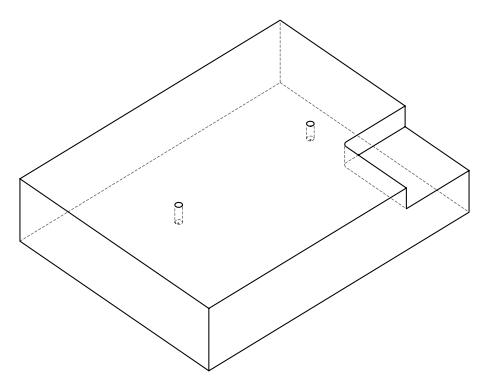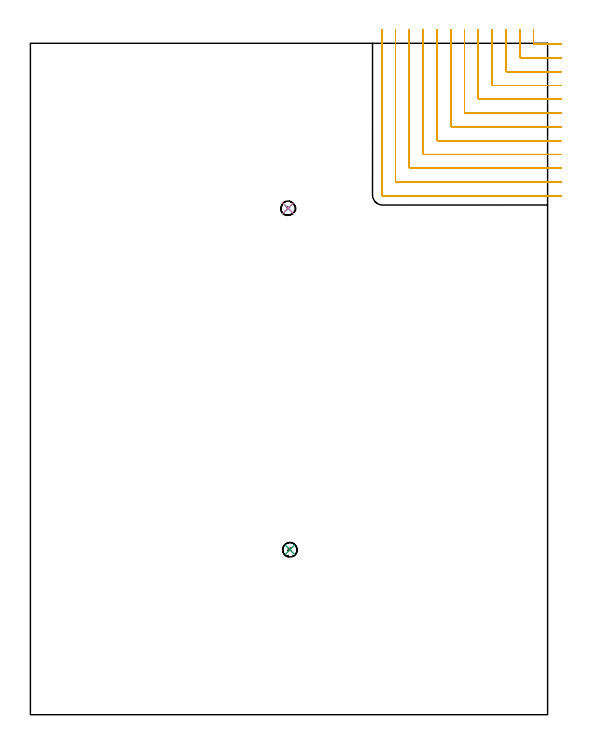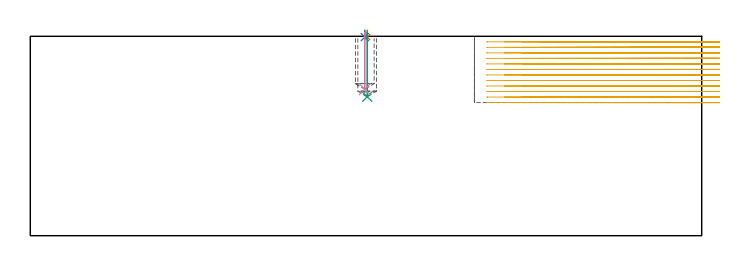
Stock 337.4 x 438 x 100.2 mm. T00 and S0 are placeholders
(PLAN: 5 operations, 2 tool changes, 40.6 min)
(1 SPOT_DRILL | STEP1POCKET | NXT0321_9005460120000 | 0.03 min | 1 mm3)
(2 SPOT_DRILL_1 | STEP1POCKET_1 | NXT0321_9005460120000 | 0.03 min | 1 mm3)
(3 DRILL_BLIND_HOLE_INTO_CENTER | STEP1POCKET | UGT0301_209 | 0.13 min | 1967 mm3)
(4 DRILL_BLIND_HOLE_INTO_CENTER_1 | STEP1POCKET_1 | UGT0301_209 | 0.12 min | 1705 mm3)
(5 MILL_CORNER_NOTCH_RECTANGULAR | CORNER_NOTCH_RECTANGULAR | NXT0201_011 | Follow Part, ap 3, ae 75% | 40.27 min | 400927 mm3)
(TOOL NXT0321_9005460120000 | NC Spot Drill, 142deg, 12mm, Carbide, Uncoated | D12 PA142 FL30 Z2)
(TOOL UGT0301_209 | Twist Drill 9.4 mm | D9.4 PA118 FL78 Z2)
(TOOL NXT0201_011 | ENDMILL 12mm [2P460-1200-NA 1630] | D12 FL38 Z6)
(OP 1 SPOT_DRILL)
G17 G21 G94 G90
T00 M6
G54
G17 G0 G90 X169.3 Y107.6 S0 M3
G43 Z110.2 H0
G94 G81 G98 Z99.795 F250. R103.2
G80
M5
M2
(OP 2 SPOT_DRILL_1)
G17 G21 G94 G90
T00 M6
G54
G17 G0 G90 X168.1 Y330.4 S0 M3
G43 Z110.2 H0
G94 G81 G98 Z99.795 F250. R103.2
G80
M5
M2
(OP 3 DRILL_BLIND_HOLE_INTO_CENTER)
G17 G21 G94 G90
T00 M6
G54
G17 G0 G90 X169.3 Y107.6 S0 M3
G43 Z110.2 H0
G94 G81 G98 Z69.8 F250. R102.2
G80
M5
M2
(OP 4 DRILL_BLIND_HOLE_INTO_CENTER_1)
G17 G21 G94 G90
T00 M6
G54
G17 G0 G90 X168.1 Y330.4 S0 M3
G43 Z110.2 H0
G94 G81 G98 Z73.6 F250. R102.2
G80
M5
M2
(OP 5 MILL_CORNER_NOTCH_RECTANGULAR)
G17 G21 G94 G90
T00 M6
G54
G17 G0 G90 X328.2 Y447. S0 M3
G43 Z110.2 H1
Z97.425
G94 G1 Y444. F250.
Y438.093 F500.
G3 X328.793 Y437.5 R0.6
G1 X343.4
X346.4 F250.
G0 Z110.2
X319.2 Y447.
Z97.425
G1 Y444.
Y429.094 F500.
G3 X319.794 Y428.5 R0.6
G1 X343.4
X346.4 F250.
G0 Z110.2
X310.2 Y447.
Z97.425
G1 Y444.
Y420.094 F500.
G3 X310.794 Y419.5 R0.6
G1 X343.4
X346.4 F250.
G0 Z110.2
X301.2 Y447.
Z97.425
G1 Y444.
Y411.094 F500.
G3 X301.794 Y410.5 R0.6
G1 X343.4
X346.4 F250.
G0 Z110.2
X292.2 Y447.
Z97.425
G1 Y444.
Y402.095 F500.
G3 X292.795 Y401.5 R0.6
G1 X343.4
X346.4 F250.
G0 Z110.2
X283.2 Y447.
Z97.425
G1 Y444.
Y393.095 F500.
G3 X283.795 Y392.5 R0.6
G1 X343.4
X346.4 F250.
G0 Z110.2
X274.2 Y447.
Z97.425
G1 Y444.
Y384.095 F500.
G3 X274.795 Y383.5 R0.6
G1 X343.4
X346.4 F250.
G0 Z110.2
X265.2 Y447.
Z97.425
G1 Y444.
Y375.095 F500.
G3 X265.795 Y374.5 R0.6
G1 X343.4
X346.4 F250.
G0 Z110.2
X256.2 Y447.
Z97.425
G1 Y444.
Y366.096 F500.
G3 X256.796 Y365.5 R0.6
G1 X343.4
X346.4 F250.
G0 Z110.2
X247.2 Y447.
Z97.425
G1 Y444.
Y357.096 F500.
G3 X247.796 Y356.5 R0.6
G1 X343.4
X346.4 F250.
G0 Z110.2
X238.2 Y447.
Z97.425
G1 Y444.
Y348.096 F500.
G3 X238.796 Y347.5 R0.6
G1 X343.4
X346.4 F250.
G0 Z110.2
X229.2 Y447.
Z97.425
G1 Y444.
Y339.096 F500.
G3 X229.796 Y338.5 R0.6
G1 X343.4
X346.4 F250.
G0 Z110.2
X328.2 Y447.
Z94.65
G1 Y444.
Y438.093 F500.
G3 X328.793 Y437.5 R0.6
G1 X343.4
X346.4 F250.
G0 Z110.2
X319.2 Y447.
Z94.65
G1 Y444.
Y429.094 F500.
G3 X319.794 Y428.5 R0.6
G1 X343.4
X346.4 F250.
G0 Z110.2
X310.2 Y447.
Z94.65
G1 Y444.
Y420.094 F500.
G3 X310.794 Y419.5 R0.6
G1 X343.4
X346.4 F250.
G0 Z110.2
X301.2 Y447.
Z94.65
G1 Y444.
Y411.094 F500.
G3 X301.794 Y410.5 R0.6
G1 X343.4
X346.4 F250.
G0 Z110.2
X292.2 Y447.
Z94.65
G1 Y444.
Y402.095 F500.
G3 X292.795 Y401.5 R0.6
G1 X343.4
X346.4 F250.
G0 Z110.2
X283.2 Y447.
Z94.65
G1 Y444.
Y393.095 F500.
G3 X283.795 Y392.5 R0.6
G1 X343.4
X346.4 F250.
G0 Z110.2
X274.2 Y447.
Z94.65
G1 Y444.
Y384.095 F500.
G3 X274.795 Y383.5 R0.6
G1 X343.4
X346.4 F250.
G0 Z110.2
X265.2 Y447.
Z94.65
G1 Y444.
Y375.095 F500.
G3 X265.795 Y374.5 R0.6
G1 X343.4
X346.4 F250.
G0 Z110.2
X256.2 Y447.
Z94.65
G1 Y444.
Y366.096 F500.
G3 X256.796 Y365.5 R0.6
G1 X343.4
X346.4 F250.
G0 Z110.2
X247.2 Y447.
Z94.65
G1 Y444.
Y357.096 F500.
G3 X247.796 Y356.5 R0.6
G1 X343.4
X346.4 F250.
G0 Z110.2
X238.2 Y447.
Z94.65
G1 Y444.
Y348.096 F500.
G3 X238.796 Y347.5 R0.6
G1 X343.4
X346.4 F250.
G0 Z110.2
X229.2 Y447.
Z94.65
G1 Y444.
Y339.096 F500.
G3 X229.796 Y338.5 R0.6
G1 X343.4
X346.4 F250.
G0 Z110.2
X328.2 Y447.
Z91.875
G1 Y444.
Y438.093 F500.
G3 X328.793 Y437.5 R0.6
G1 X343.4
X346.4 F250.
G0 Z110.2
X319.2 Y447.
Z91.875
G1 Y444.
Y429.094 F500.
G3 X319.794 Y428.5 R0.6
G1 X343.4
X346.4 F250.
G0 Z110.2
X310.2 Y447.
Z91.875
G1 Y444.
Y420.094 F500.
G3 X310.794 Y419.5 R0.6
G1 X343.4
X346.4 F250.
G0 Z110.2
X301.2 Y447.
Z91.875
G1 Y444.
Y411.094 F500.
G3 X301.794 Y410.5 R0.6
G1 X343.4
X346.4 F250.
G0 Z110.2
X292.2 Y447.
Z91.875
G1 Y444.
Y402.095 F500.
G3 X292.795 Y401.5 R0.6
G1 X343.4
X346.4 F250.
G0 Z110.2
X283.2 Y447.
Z91.875
G1 Y444.
Y393.095 F500.
G3 X283.795 Y392.5 R0.6
G1 X343.4
X346.4 F250.
G0 Z110.2
X274.2 Y447.
Z91.875
G1 Y444.
Y384.095 F500.
G3 X274.795 Y383.5 R0.6
G1 X343.4
X346.4 F250.
G0 Z110.2
X265.2 Y447.
Z91.875
G1 Y444.
Y375.095 F500.
G3 X265.795 Y374.5 R0.6
G1 X343.4
X346.4 F250.
G0 Z110.2
X256.2 Y447.
Z91.875
G1 Y444.
Y366.096 F500.
G3 X256.796 Y365.5 R0.6
G1 X343.4
X346.4 F250.
G0 Z110.2
X247.2 Y447.
Z91.875
G1 Y444.
Y357.096 F500.
G3 X247.796 Y356.5 R0.6
G1 X343.4
X346.4 F250.
G0 Z110.2
X238.2 Y447.
Z91.875
G1 Y444.
Y348.096 F500.
G3 X238.796 Y347.5 R0.6
G1 X343.4
X346.4 F250.
G0 Z110.2
X229.2 Y447.
Z91.875
G1 Y444.
Y339.096 F500.
G3 X229.796 Y338.5 R0.6
G1 X343.4
X346.4 F250.
G0 Z110.2
X328.2 Y447.
Z89.1
G1 Y444.
Y438.093 F500.
G3 X328.793 Y437.5 R0.6
G1 X343.4
X346.4 F250.
G0 Z110.2
X319.2 Y447.
Z89.1
G1 Y444.
Y429.094 F500.
G3 X319.794 Y428.5 R0.6
G1 X343.4
X346.4 F250.
G0 Z110.2
X310.2 Y447.
Z89.1
G1 Y444.
Y420.094 F500.
G3 X310.794 Y419.5 R0.6
G1 X343.4
X346.4 F250.
G0 Z110.2
X301.2 Y447.
Z89.1
G1 Y444.
Y411.094 F500.
G3 X301.794 Y410.5 R0.6
G1 X343.4
X346.4 F250.
G0 Z110.2
X292.2 Y447.
Z89.1
G1 Y444.
Y402.095 F500.
G3 X292.795 Y401.5 R0.6
G1 X343.4
X346.4 F250.
G0 Z110.2
X283.2 Y447.
Z89.1
G1 Y444.
Y393.095 F500.
G3 X283.795 Y392.5 R0.6
G1 X343.4
X346.4 F250.
G0 Z110.2
X274.2 Y447.
Z89.1
G1 Y444.
Y384.095 F500.
G3 X274.795 Y383.5 R0.6
G1 X343.4
X346.4 F250.
G0 Z110.2
X265.2 Y447.
Z89.1
G1 Y444.
Y375.095 F500.
G3 X265.795 Y374.5 R0.6
G1 X343.4
X346.4 F250.
G0 Z110.2
X256.2 Y447.
Z89.1
G1 Y444.
Y366.096 F500.
G3 X256.796 Y365.5 R0.6
G1 X343.4
X346.4 F250.
G0 Z110.2
X247.2 Y447.
Z89.1
G1 Y444.
Y357.096 F500.
G3 X247.796 Y356.5 R0.6
G1 X343.4
X346.4 F250.
G0 Z110.2
X238.2 Y447.
Z89.1
G1 Y444.
Y348.096 F500.
G3 X238.796 Y347.5 R0.6
G1 X343.4
X346.4 F250.
G0 Z110.2
X229.2 Y447.
Z89.1
G1 Y444.
Y339.096 F500.
G3 X229.796 Y338.5 R0.6
G1 X343.4
X346.4 F250.
G0 Z110.2
X328.2 Y447.
Z86.325
G1 Y444.
Y438.093 F500.
G3 X328.793 Y437.5 R0.6
G1 X343.4
X346.4 F250.
G0 Z110.2
X319.2 Y447.
Z86.325
G1 Y444.
Y429.094 F500.
G3 X319.794 Y428.5 R0.6
G1 X343.4
X346.4 F250.
G0 Z110.2
X310.2 Y447.
Z86.325
G1 Y444.
Y420.094 F500.
G3 X310.794 Y419.5 R0.6
G1 X343.4
X346.4 F250.
G0 Z110.2
X301.2 Y447.
Z86.325
G1 Y444.
Y411.094 F500.
G3 X301.794 Y410.5 R0.6
G1 X343.4
X346.4 F250.
G0 Z110.2
X292.2 Y447.
Z86.325
G1 Y444.
Y402.095 F500.
G3 X292.795 Y401.5 R0.6
G1 X343.4
X346.4 F250.
G0 Z110.2
X283.2 Y447.
Z86.325
G1 Y444.
Y393.095 F500.
G3 X283.795 Y392.5 R0.6
G1 X343.4
X346.4 F250.
G0 Z110.2
X274.2 Y447.
Z86.325
G1 Y444.
Y384.095 F500.
G3 X274.795 Y383.5 R0.6
G1 X343.4
X346.4 F250.
G0 Z110.2
X265.2 Y447.
Z86.325
G1 Y444.
Y375.095 F500.
G3 X265.795 Y374.5 R0.6
G1 X343.4
X346.4 F250.
G0 Z110.2
X256.2 Y447.
Z86.325
G1 Y444.
Y366.096 F500.
G3 X256.796 Y365.5 R0.6
G1 X343.4
X346.4 F250.
G0 Z110.2
X247.2 Y447.
Z86.325
G1 Y444.
Y357.096 F500.
G3 X247.796 Y356.5 R0.6
G1 X343.4
X346.4 F250.
G0 Z110.2
X238.2 Y447.
Z86.325
G1 Y444.
Y348.096 F500.
G3 X238.796 Y347.5 R0.6
G1 X343.4
X346.4 F250.
G0 Z110.2
X229.2 Y447.
Z86.325
G1 Y444.
Y339.096 F500.
G3 X229.796 Y338.5 R0.6
G1 X343.4
X346.4 F250.
G0 Z110.2
X328.2 Y447.
Z83.55
G1 Y444.
Y438.093 F500.
G3 X328.793 Y437.5 R0.6
G1 X343.4
X346.4 F250.
G0 Z110.2
X319.2 Y447.
Z83.55
G1 Y444.
Y429.094 F500.
G3 X319.794 Y428.5 R0.6
G1 X343.4
X346.4 F250.
G0 Z110.2
X310.2 Y447.
Z83.55
G1 Y444.
Y420.094 F500.
G3 X310.794 Y419.5 R0.6
G1 X343.4
X346.4 F250.
G0 Z110.2
X301.2 Y447.
Z83.55
G1 Y444.
Y411.094 F500.
G3 X301.794 Y410.5 R0.6
G1 X343.4
X346.4 F250.
G0 Z110.2
X292.2 Y447.
Z83.55
G1 Y444.
Y402.095 F500.
G3 X292.795 Y401.5 R0.6
G1 X343.4
X346.4 F250.
G0 Z110.2
X283.2 Y447.
Z83.55
G1 Y444.
Y393.095 F500.
G3 X283.795 Y392.5 R0.6
G1 X343.4
X346.4 F250.
G0 Z110.2
X274.2 Y447.
Z83.55
G1 Y444.
Y384.095 F500.
G3 X274.795 Y383.5 R0.6
G1 X343.4
X346.4 F250.
G0 Z110.2
X265.2 Y447.
Z83.55
G1 Y444.
Y375.095 F500.
G3 X265.795 Y374.5 R0.6
G1 X343.4
X346.4 F250.
G0 Z110.2
X256.2 Y447.
Z83.55
G1 Y444.
Y366.096 F500.
G3 X256.796 Y365.5 R0.6
G1 X343.4
X346.4 F250.
G0 Z110.2
X247.2 Y447.
Z83.55
G1 Y444.
Y357.096 F500.
G3 X247.796 Y356.5 R0.6
G1 X343.4
X346.4 F250.
G0 Z110.2
X238.2 Y447.
Z83.55
G1 Y444.
Y348.096 F500.
G3 X238.796 Y347.5 R0.6
G1 X343.4
X346.4 F250.
G0 Z110.2
X229.2 Y447.
Z83.55
G1 Y444.
Y339.096 F500.
G3 X229.796 Y338.5 R0.6
G1 X343.4
X346.4 F250.
G0 Z110.2
X328.2 Y447.
Z80.775
G1 Y444.
Y438.093 F500.
G3 X328.793 Y437.5 R0.6
G1 X343.4
X346.4 F250.
G0 Z110.2
X319.2 Y447.
Z80.775
G1 Y444.
Y429.094 F500.
G3 X319.794 Y428.5 R0.6
G1 X343.4
X346.4 F250.
G0 Z110.2
X310.2 Y447.
Z80.775
G1 Y444.
Y420.094 F500.
G3 X310.794 Y419.5 R0.6
G1 X343.4
X346.4 F250.
G0 Z110.2
X301.2 Y447.
Z80.775
G1 Y444.
Y411.094 F500.
G3 X301.794 Y410.5 R0.6
G1 X343.4
X346.4 F250.
G0 Z110.2
X292.2 Y447.
Z80.775
G1 Y444.
Y402.095 F500.
G3 X292.795 Y401.5 R0.6
G1 X343.4
X346.4 F250.
G0 Z110.2
X283.2 Y447.
Z80.775
G1 Y444.
Y393.095 F500.
G3 X283.795 Y392.5 R0.6
G1 X343.4
X346.4 F250.
G0 Z110.2
X274.2 Y447.
Z80.775
G1 Y444.
Y384.095 F500.
G3 X274.795 Y383.5 R0.6
G1 X343.4
X346.4 F250.
G0 Z110.2
X265.2 Y447.
Z80.775
G1 Y444.
Y375.095 F500.
G3 X265.795 Y374.5 R0.6
G1 X343.4
X346.4 F250.
G0 Z110.2
X256.2 Y447.
Z80.775
G1 Y444.
Y366.096 F500.
G3 X256.796 Y365.5 R0.6
G1 X343.4
X346.4 F250.
G0 Z110.2
X247.2 Y447.
Z80.775
G1 Y444.
Y357.096 F500.
G3 X247.796 Y356.5 R0.6
G1 X343.4
X346.4 F250.
G0 Z110.2
X238.2 Y447.
Z80.775
G1 Y444.
Y348.096 F500.
G3 X238.796 Y347.5 R0.6
G1 X343.4
X346.4 F250.
G0 Z110.2
X229.2 Y447.
Z80.775
G1 Y444.
Y339.096 F500.
G3 X229.796 Y338.5 R0.6
G1 X343.4
X346.4 F250.
G0 Z110.2
X328.2 Y447.
Z78.
G1 Y444.
Y438.093 F500.
G3 X328.793 Y437.5 R0.6
G1 X343.4
X346.4 F250.
G0 Z110.2
X319.2 Y447.
Z78.
G1 Y444.
Y429.094 F500.
G3 X319.794 Y428.5 R0.6
G1 X343.4
X346.4 F250.
G0 Z110.2
X310.2 Y447.
Z78.
G1 Y444.
Y420.094 F500.
G3 X310.794 Y419.5 R0.6
G1 X343.4
X346.4 F250.
G0 Z110.2
X301.2 Y447.
Z78.
G1 Y444.
Y411.094 F500.
G3 X301.794 Y410.5 R0.6
G1 X343.4
X346.4 F250.
G0 Z110.2
X292.2 Y447.
Z78.
G1 Y444.
Y402.095 F500.
G3 X292.795 Y401.5 R0.6
G1 X343.4
X346.4 F250.
G0 Z110.2
X283.2 Y447.
Z78.
G1 Y444.
Y393.095 F500.
G3 X283.795 Y392.5 R0.6
G1 X343.4
X346.4 F250.
G0 Z110.2
X274.2 Y447.
Z78.
G1 Y444.
Y384.095 F500.
G3 X274.795 Y383.5 R0.6
G1 X343.4
X346.4 F250.
G0 Z110.2
X265.2 Y447.
Z78.
G1 Y444.
Y375.095 F500.
G3 X265.795 Y374.5 R0.6
G1 X343.4
X346.4 F250.
G0 Z110.2
X256.2 Y447.
Z78.
G1 Y444.
Y366.096 F500.
G3 X256.796 Y365.5 R0.6
G1 X343.4
X346.4 F250.
G0 Z110.2
X247.2 Y447.
Z78.
G1 Y444.
Y357.096 F500.
G3 X247.796 Y356.5 R0.6
G1 X343.4
X346.4 F250.
G0 Z110.2
X238.2 Y447.
Z78.
G1 Y444.
Y348.096 F500.
G3 X238.796 Y347.5 R0.6
G1 X343.4
X346.4 F250.
G0 Z110.2
X229.2 Y447.
Z78.
G1 Y444.
Y339.096 F500.
G3 X229.796 Y338.5 R0.6
G1 X343.4
X346.4 F250.
G0 Z110.2
X328.2 Y447.
Z75.225
G1 Y444.
Y438.093 F500.
G3 X328.793 Y437.5 R0.6
G1 X343.4
X346.4 F250.
G0 Z110.2
X319.2 Y447.
Z75.225
G1 Y444.
Y429.094 F500.
G3 X319.794 Y428.5 R0.6
G1 X343.4
X346.4 F250.
G0 Z110.2
X310.2 Y447.
Z75.225
G1 Y444.
Y420.094 F500.
G3 X310.794 Y419.5 R0.6
G1 X343.4
X346.4 F250.
G0 Z110.2
X301.2 Y447.
Z75.225
G1 Y444.
Y411.094 F500.
G3 X301.794 Y410.5 R0.6
G1 X343.4
X346.4 F250.
G0 Z110.2
X292.2 Y447.
Z75.225
G1 Y444.
Y402.095 F500.
G3 X292.795 Y401.5 R0.6
G1 X343.4
X346.4 F250.
G0 Z110.2
X283.2 Y447.
Z75.225
G1 Y444.
Y393.095 F500.
G3 X283.795 Y392.5 R0.6
G1 X343.4
X346.4 F250.
G0 Z110.2
X274.2 Y447.
Z75.225
G1 Y444.
Y384.095 F500.
G3 X274.795 Y383.5 R0.6
G1 X343.4
X346.4 F250.
G0 Z110.2
X265.2 Y447.
Z75.225
G1 Y444.
Y375.095 F500.
G3 X265.795 Y374.5 R0.6
G1 X343.4
X346.4 F250.
G0 Z110.2
X256.2 Y447.
Z75.225
G1 Y444.
Y366.096 F500.
G3 X256.796 Y365.5 R0.6
G1 X343.4
X346.4 F250.
G0 Z110.2
X247.2 Y447.
Z75.225
G1 Y444.
Y357.096 F500.
G3 X247.796 Y356.5 R0.6
G1 X343.4
X346.4 F250.
G0 Z110.2
X238.2 Y447.
Z75.225
G1 Y444.
Y348.096 F500.
G3 X238.796 Y347.5 R0.6
G1 X343.4
X346.4 F250.
G0 Z110.2
X229.2 Y447.
Z75.225
G1 Y444.
Y339.096 F500.
G3 X229.796 Y338.5 R0.6
G1 X343.4
X346.4 F250.
G0 Z110.2
X328.2 Y447.
Z72.45
G1 Y444.
Y438.093 F500.
G3 X328.793 Y437.5 R0.6
G1 X343.4
X346.4 F250.
G0 Z110.2
X319.2 Y447.
Z72.45
G1 Y444.
Y429.094 F500.
G3 X319.794 Y428.5 R0.6
G1 X343.4
X346.4 F250.
G0 Z110.2
X310.2 Y447.
Z72.45
G1 Y444.
Y420.094 F500.
G3 X310.794 Y419.5 R0.6
G1 X343.4
X346.4 F250.
G0 Z110.2
X301.2 Y447.
Z72.45
G1 Y444.
Y411.094 F500.
G3 X301.794 Y410.5 R0.6
G1 X343.4
X346.4 F250.
G0 Z110.2
X292.2 Y447.
Z72.45
G1 Y444.
Y402.095 F500.
G3 X292.795 Y401.5 R0.6
G1 X343.4
X346.4 F250.
G0 Z110.2
X283.2 Y447.
Z72.45
G1 Y444.
Y393.095 F500.
G3 X283.795 Y392.5 R0.6
G1 X343.4
X346.4 F250.
G0 Z110.2
X274.2 Y447.
Z72.45
G1 Y444.
Y384.095 F500.
G3 X274.795 Y383.5 R0.6
G1 X343.4
X346.4 F250.
G0 Z110.2
X265.2 Y447.
Z72.45
G1 Y444.
Y375.095 F500.
G3 X265.795 Y374.5 R0.6
G1 X343.4
X346.4 F250.
G0 Z110.2
X256.2 Y447.
Z72.45
G1 Y444.
Y366.096 F500.
G3 X256.796 Y365.5 R0.6
G1 X343.4
X346.4 F250.
G0 Z110.2
X247.2 Y447.
Z72.45
G1 Y444.
Y357.096 F500.
G3 X247.796 Y356.5 R0.6
G1 X343.4
X346.4 F250.
G0 Z110.2
X238.2 Y447.
Z72.45
G1 Y444.
Y348.096 F500.
G3 X238.796 Y347.5 R0.6
G1 X343.4
X346.4 F250.
G0 Z110.2
X229.2 Y447.
Z72.45
G1 Y444.
Y339.096 F500.
G3 X229.796 Y338.5 R0.6
G1 X343.4
X346.4 F250.
G0 Z110.2
X328.2 Y447.
Z69.675
G1 Y444.
Y438.093 F500.
G3 X328.793 Y437.5 R0.6
G1 X343.4
X346.4 F250.
G0 Z110.2
X319.2 Y447.
Z69.675
G1 Y444.
Y429.094 F500.
G3 X319.794 Y428.5 R0.6
G1 X343.4
X346.4 F250.
G0 Z110.2
X310.2 Y447.
Z69.675
G1 Y444.
Y420.094 F500.
G3 X310.794 Y419.5 R0.6
G1 X343.4
X346.4 F250.
G0 Z110.2
X301.2 Y447.
Z69.675
G1 Y444.
Y411.094 F500.
G3 X301.794 Y410.5 R0.6
G1 X343.4
X346.4 F250.
G0 Z110.2
X292.2 Y447.
Z69.675
G1 Y444.
Y402.095 F500.
G3 X292.795 Y401.5 R0.6
G1 X343.4
X346.4 F250.
G0 Z110.2
X283.2 Y447.
Z69.675
G1 Y444.
Y393.095 F500.
G3 X283.795 Y392.5 R0.6
G1 X343.4
X346.4 F250.
G0 Z110.2
X274.2 Y447.
Z69.675
G1 Y444.
Y384.095 F500.
G3 X274.795 Y383.5 R0.6
G1 X343.4
X346.4 F250.
G0 Z110.2
X265.2 Y447.
Z69.675
G1 Y444.
Y375.095 F500.
G3 X265.795 Y374.5 R0.6
G1 X343.4
X346.4 F250.
G0 Z110.2
X256.2 Y447.
Z69.675
G1 Y444.
Y366.096 F500.
G3 X256.796 Y365.5 R0.6
G1 X343.4
X346.4 F250.
G0 Z110.2
X247.2 Y447.
Z69.675
G1 Y444.
Y357.096 F500.
G3 X247.796 Y356.5 R0.6
G1 X343.4
X346.4 F250.
G0 Z110.2
X238.2 Y447.
Z69.675
G1 Y444.
Y348.096 F500.
G3 X238.796 Y347.5 R0.6
G1 X343.4
X346.4 F250.
G0 Z110.2
X229.2 Y447.
Z69.675
G1 Y444.
Y339.096 F500.
G3 X229.796 Y338.5 R0.6
G1 X343.4
X346.4 F250.
G0 Z110.2
X328.2 Y447.
Z66.9
G1 Y444.
Y438.093 F500.
G3 X328.793 Y437.5 R0.6
G1 X343.4
X346.4 F250.
G0 Z110.2
X319.2 Y447.
Z66.9
G1 Y444.
Y429.094 F500.
G3 X319.794 Y428.5 R0.6
G1 X343.4
X346.4 F250.
G0 Z110.2
X310.2 Y447.
Z66.9
G1 Y444.
Y420.094 F500.
G3 X310.794 Y419.5 R0.6
G1 X343.4
X346.4 F250.
G0 Z110.2
X301.2 Y447.
Z66.9
G1 Y444.
Y411.094 F500.
G3 X301.794 Y410.5 R0.6
G1 X343.4
X346.4 F250.
G0 Z110.2
X292.2 Y447.
Z66.9
G1 Y444.
Y402.095 F500.
G3 X292.795 Y401.5 R0.6
G1 X343.4
X346.4 F250.
G0 Z110.2
X283.2 Y447.
Z66.9
G1 Y444.
Y393.095 F500.
G3 X283.795 Y392.5 R0.6
G1 X343.4
X346.4 F250.
G0 Z110.2
X274.2 Y447.
Z66.9
G1 Y444.
Y384.095 F500.
G3 X274.795 Y383.5 R0.6
G1 X343.4
X346.4 F250.
G0 Z110.2
X265.2 Y447.
Z66.9
G1 Y444.
Y375.095 F500.
G3 X265.795 Y374.5 R0.6
G1 X343.4
X346.4 F250.
G0 Z110.2
X256.2 Y447.
Z66.9
G1 Y444.
Y366.096 F500.
G3 X256.796 Y365.5 R0.6
G1 X343.4
X346.4 F250.
G0 Z110.2
X247.2 Y447.
Z66.9
G1 Y444.
Y357.096 F500.
G3 X247.796 Y356.5 R0.6
G1 X343.4
X346.4 F250.
G0 Z110.2
X238.2 Y447.
Z66.9
G1 Y444.
Y348.096 F500.
G3 X238.796 Y347.5 R0.6
G1 X343.4
X346.4 F250.
G0 Z110.2
X229.2 Y447.
Z66.9
G1 Y444.
Y339.096 F500.
G3 X229.796 Y338.5 R0.6
G1 X343.4
X346.4 F250.
G0 Z110.2
M5
M2
